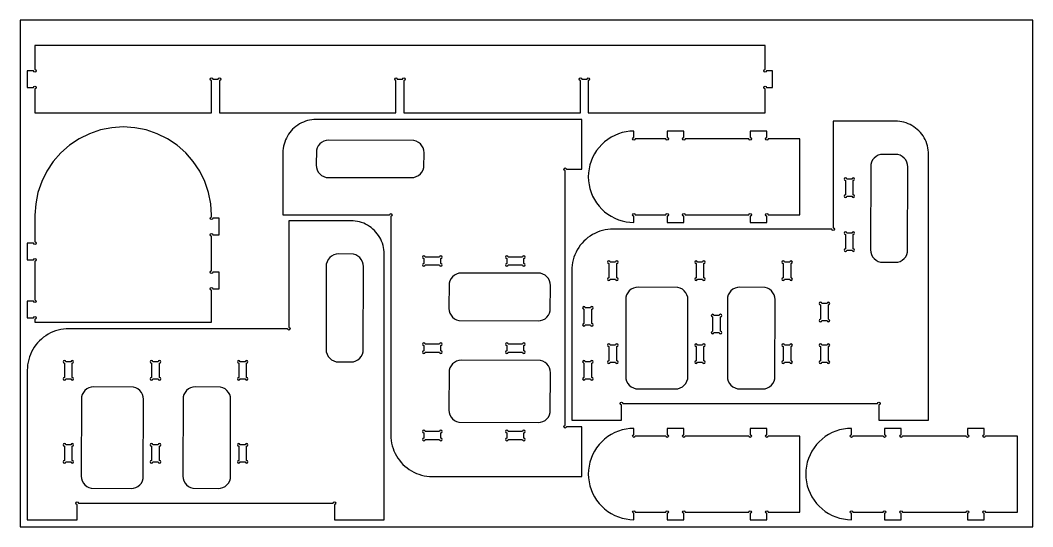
# Model space of a CAD drawing. Extents: x 0 to 2440, y -4410 to 1220.
# Drawn here: x 0 to 2440, y -1470 to -250 of the extents above; entities that cross this region are included whole.
import ezdxf

# ---------------------------------------------------------------- set-up
doc = ezdxf.new("R2010")
doc.units = 0
doc.layers.add('CUT', color=1, linetype='Continuous')
doc.layers.add('REFERENCE-SHEET', color=8, linetype='Continuous')

msp = doc.modelspace()

# ---------------------------------------------------------------- linework, layer by layer
at = {"layer": 'CUT'}
for points in [[(35, -311), (35, -368.8, -0.414213562), (38.2, -372, -0.414213562), (35, -375.2, -0.414213562), (31.8, -372), (17, -372), (17, -412), (31.8, -412, -0.414213562), (35, -408.8, -0.414213562), (38.2, -412, -0.414213562), (35, -415.2), (35, -473), (461, -473), (461, -395.2, -0.414213562), (457.8, -392, -0.414213562), (461, -388.8, -0.414213562), (464.2, -392), (476.8, -392, -0.414213562), (480, -388.8, -0.414213562), (483.2, -392, -0.414213562), (480, -395.2), (480, -473), (905.5, -473), (905.5, -395.2, -0.414213562), (902.3, -392, -0.414213562), (905.5, -388.8, -0.414213562), (908.7, -392), (921.3, -392, -0.414213562), (924.5, -388.8, -0.414213562), (927.7, -392, -0.414213562), (924.5, -395.2), (924.5, -473), (1350, -473), (1350, -395.2, -0.414213562), (1346.8, -392, -0.414213562), (1350, -388.8, -0.414213562), (1353.2, -392), (1365.8, -392, -0.414213562), (1369, -388.8, -0.414213562), (1372.2, -392, -0.414213562), (1369, -395.2), (1369, -473), (1795, -473), (1795, -415.2, -0.414213562), (1791.8, -412, -0.414213562), (1795, -408.8, -0.414213562), (1798.2, -412), (1813, -412), (1813, -372), (1798.2, -372, -0.414213562), (1795, -375.2, -0.414213562), (1791.8, -372, -0.414213562), (1795, -368.8), (1795, -311)], [(17, -927), (17, -967), (32.3, -967, -0.414213562), (35.5, -963.8, -0.414213562), (38.7, -967, -0.414213562), (35.5, -970.2), (35.5, -977), (461, -977), (461, -900.2, -0.414213562), (457.8, -897, -0.414213562), (461, -893.8, -0.414213562), (464.2, -897), (479.5, -897), (479.5, -857), (464.2, -857, -0.414213562), (461, -860.2, -0.414213562), (457.8, -857, -0.414213562), (461, -853.8), (461, -770.2, -0.414213562), (457.8, -767, -0.414213562), (461, -763.8, -0.414213562), (464.2, -767), (479.5, -767), (479.5, -727), (464.2, -727, -0.414213562), (461, -730.2, -0.414213562), (457.8, -727, -0.414213562), (461, -723.8), (461, -719.75), (459.1799, -691.9806), (453.7507, -664.6862), (444.8054, -638.3341), (432.4969, -613.375), (417.0359, -590.236), (398.687, -569.313), (377.764, -550.9641), (354.625, -535.5031), (329.6659, -523.1946), (303.3138, -514.2493), (276.0194, -508.8201), (248.25, -507), (220.4806, -508.8201), (193.1862, -514.2493), (166.8341, -523.1946), (141.875, -535.5031), (118.736, -550.9641), (97.813, -569.313), (79.4641, -590.236), (64.0031, -613.375), (51.6946, -638.3341), (42.7493, -664.6862), (37.3201, -691.9806), (35.5, -719.75), (35.5, -783.8, -0.414213562), (38.7, -787, -0.414213562), (35.5, -790.2, -0.414213562), (32.3, -787), (17, -787), (17, -827), (32.3, -827, -0.414213562), (35.5, -823.8, -0.414213562), (38.7, -827, -0.414213562), (35.5, -830.2), (35.5, -923.8, -0.414213562), (38.7, -927, -0.414213562), (35.5, -930.2, -0.414213562), (32.3, -927)], [(1353, -1349), (1353, -1229), (1316.2, -1229, -0.414213562), (1313, -1232.2, -0.414213562), (1309.8, -1229, -0.414213562), (1313, -1225.8), (1313, -612.2, -0.414213562), (1309.8, -609, -0.414213562), (1313, -605.8, -0.414213562), (1316.2, -609), (1353, -609), (1353, -489), (713, -489), (707.7677, -489.1713), (702.5579, -489.6844), (697.3928, -490.5372), (692.2945, -491.7259), (687.2848, -493.2456), (682.3853, -495.0896), (677.6169, -497.2502), (673, -499.718), (668.5544, -502.4824), (664.2991, -505.5317), (660.2523, -508.8528), (656.4315, -512.4315), (652.8528, -516.2523), (649.5317, -520.2991), (646.4824, -524.5544), (643.718, -529), (641.2502, -533.6169), (639.0896, -538.3853), (637.2456, -543.2848), (635.7259, -548.2945), (634.5372, -553.3928), (633.6844, -558.5579), (633.1713, -563.7677), (633, -569), (633, -719), (889.8, -719, -0.414213562), (893, -715.8, -0.414213562), (896.2, -719, -0.414213562), (893, -722.2), (893, -1249), (893.2141, -1255.5403), (893.8555, -1262.0526), (894.9215, -1268.509), (896.4074, -1274.8819), (898.307, -1281.1439), (900.612, -1287.2683), (903.3127, -1293.2289), (906.3975, -1299), (909.853, -1304.557), (913.6647, -1309.8761), (917.816, -1314.9346), (922.2893, -1319.7107), (927.0654, -1324.184), (932.1239, -1328.3353), (937.443, -1332.147), (943, -1335.6025), (948.7711, -1338.6873), (954.7317, -1341.388), (960.8561, -1343.693), (967.1181, -1345.5926), (973.491, -1347.0785), (979.9474, -1348.1445), (986.4597, -1348.7859), (993, -1349)], [(1329, -1213), (1449, -1213), (1449, -1176.2, -0.414213562), (1445.8, -1173, -0.414213562), (1449, -1169.8, -0.414213562), (1452.2, -1173), (2065.8, -1173, -0.414213562), (2069, -1169.8, -0.414213562), (2072.2, -1173, -0.414213562), (2069, -1176.2), (2069, -1213), (2189, -1213), (2189, -573), (2188.8287, -567.7677), (2188.3156, -562.5579), (2187.4628, -557.3928), (2186.2741, -552.2945), (2184.7544, -547.2848), (2182.9104, -542.3853), (2180.7498, -537.6169), (2178.282, -533), (2175.5176, -528.5544), (2172.4683, -524.2991), (2169.1472, -520.2523), (2165.5685, -516.4315), (2161.7477, -512.8528), (2157.7009, -509.5317), (2153.4456, -506.4824), (2149, -503.718), (2144.3831, -501.2502), (2139.6147, -499.0896), (2134.7152, -497.2456), (2129.7055, -495.7259), (2124.6072, -494.5372), (2119.4421, -493.6844), (2114.2323, -493.1713), (2109, -493), (1959, -493), (1959, -749.8, -0.414213562), (1962.2, -753, -0.414213562), (1959, -756.2, -0.414213562), (1955.8, -753), (1429, -753), (1422.4597, -753.2141), (1415.9474, -753.8555), (1409.491, -754.9215), (1403.1181, -756.4074), (1396.8561, -758.307), (1390.7317, -760.612), (1384.7711, -763.3127), (1379, -766.3975), (1373.443, -769.853), (1368.1239, -773.6647), (1363.0654, -777.816), (1358.2893, -782.2893), (1353.816, -787.0654), (1349.6647, -792.1239), (1345.853, -797.443), (1342.3975, -803), (1339.3127, -808.7711), (1336.612, -814.7317), (1334.307, -820.8561), (1332.4074, -827.1181), (1330.9215, -833.491), (1329.8555, -839.9474), (1329.2141, -846.4597), (1329, -853)], [(1759, -737), (1799, -737), (1799, -721.7, -0.414213562), (1795.8, -718.5, -0.414213562), (1799, -715.3, -0.414213562), (1802.2, -718.5), (1879, -718.5), (1879, -535.5), (1802.2, -535.5, -0.414213562), (1799, -538.7, -0.414213562), (1795.8, -535.5, -0.414213562), (1799, -532.3), (1799, -517), (1759, -517), (1759, -532.3, -0.414213562), (1762.2, -535.5, -0.414213562), (1759, -538.7, -0.414213562), (1755.8, -535.5), (1602.2, -535.5, -0.414213562), (1599, -538.7, -0.414213562), (1595.8, -535.5, -0.414213562), (1599, -532.3), (1599, -517), (1559, -517), (1559, -532.3, -0.414213562), (1562.2, -535.5, -0.414213562), (1559, -538.7, -0.414213562), (1555.8, -535.5), (1482.2, -535.5, -0.414213562), (1479, -538.7, -0.414213562), (1475.8, -535.5, -0.414213562), (1479, -532.3), (1479, -517), (1469.4129, -517.4186), (1459.8987, -518.6711), (1450.5299, -520.7482), (1441.3778, -523.6338), (1432.512, -527.3061), (1424, -531.7372), (1415.9066, -536.8933), (1408.2934, -542.7351), (1401.2183, -549.2183), (1394.7351, -556.2934), (1388.8933, -563.9066), (1383.7372, -572), (1379.3061, -580.512), (1375.6338, -589.3778), (1372.7482, -598.5299), (1370.6711, -607.8987), (1369.4186, -617.4129), (1369, -627), (1369.4186, -636.5871), (1370.6711, -646.1013), (1372.7482, -655.4701), (1375.6338, -664.6222), (1379.3061, -673.488), (1383.7372, -682), (1388.8933, -690.0934), (1394.7351, -697.7066), (1401.2183, -704.7817), (1408.2934, -711.2649), (1415.9066, -717.1067), (1424, -722.2628), (1432.512, -726.6939), (1441.3778, -730.3662), (1450.5299, -733.2518), (1459.8987, -735.3289), (1469.4129, -736.5814), (1479, -737), (1479, -721.7, -0.414213562), (1475.8, -718.5, -0.414213562), (1479, -715.3, -0.414213562), (1482.2, -718.5), (1555.8, -718.5, -0.414213562), (1559, -715.3, -0.414213562), (1562.2, -718.5, -0.414213562), (1559, -721.7), (1559, -737), (1599, -737), (1599, -721.7, -0.414213562), (1595.8, -718.5, -0.414213562), (1599, -715.3, -0.414213562), (1602.2, -718.5), (1755.8, -718.5, -0.414213562), (1759, -715.3, -0.414213562), (1762.2, -718.5, -0.414213562), (1759, -721.7)], [(1988.5, -670.3, 0.414213562), (1985.3, -673.5, 0.414213562), (1988.5, -676.7, 0.414213562), (1991.7, -673.5), (2004.3, -673.5, 0.414213562), (2007.5, -676.7, 0.414213562), (2010.7, -673.5, 0.414213562), (2007.5, -670.3), (2007.5, -635.7, 0.414213562), (2010.7, -632.5, 0.414213562), (2007.5, -629.3, 0.414213562), (2004.3, -632.5), (1991.7, -632.5, 0.414213562), (1988.5, -629.3, 0.414213562), (1985.3, -632.5, 0.414213562), (1988.5, -635.7)], [(17, -1453), (137, -1453), (137, -1416.2, -0.414213562), (133.8, -1413, -0.414213562), (137, -1409.8, -0.414213562), (140.2, -1413), (753.8, -1413, -0.414213562), (757, -1409.8, -0.414213562), (760.2, -1413, -0.414213562), (757, -1416.2), (757, -1453), (877, -1453), (877, -813), (876.8287, -807.7677), (876.3156, -802.5579), (875.4628, -797.3928), (874.2741, -792.2945), (872.7544, -787.2848), (870.9104, -782.3853), (868.7498, -777.6169), (866.282, -773), (863.5176, -768.5544), (860.4683, -764.2991), (857.1472, -760.2523), (853.5685, -756.4315), (849.7477, -752.8528), (845.7009, -749.5317), (841.4456, -746.4824), (837, -743.718), (832.3831, -741.2502), (827.6147, -739.0896), (822.7152, -737.2456), (817.7055, -735.7259), (812.6072, -734.5372), (807.4421, -733.6844), (802.2323, -733.1713), (797, -733), (647, -733), (647, -989.8, -0.414213562), (650.2, -993, -0.414213562), (647, -996.2, -0.414213562), (643.8, -993), (117, -993), (110.4597, -993.2141), (103.9474, -993.8555), (97.491, -994.9215), (91.1181, -996.4074), (84.8561, -998.307), (78.7317, -1000.612), (72.7711, -1003.3127), (67, -1006.3975), (61.443, -1009.853), (56.1239, -1013.6647), (51.0654, -1017.816), (46.2893, -1022.2893), (41.816, -1027.0654), (37.6647, -1032.1239), (33.853, -1037.443), (30.3975, -1043), (27.3127, -1048.7711), (24.612, -1054.7317), (22.307, -1060.8561), (20.4074, -1067.1181), (18.9215, -1073.491), (17.8555, -1079.9474), (17.2141, -1086.4597), (17, -1093)], [(1988.5, -800.3, 0.414213562), (1985.3, -803.5, 0.414213562), (1988.5, -806.7, 0.414213562), (1991.7, -803.5), (2004.3, -803.5, 0.414213562), (2007.5, -806.7, 0.414213562), (2010.7, -803.5, 0.414213562), (2007.5, -800.3), (2007.5, -765.7, 0.414213562), (2010.7, -762.5, 0.414213562), (2007.5, -759.3, 0.414213562), (2004.3, -762.5), (1991.7, -762.5, 0.414213562), (1988.5, -759.3, 0.414213562), (1985.3, -762.5, 0.414213562), (1988.5, -765.7)], [(1010.3, -839.5, 0.414213562), (1013.5, -842.7, 0.414213562), (1016.7, -839.5, 0.414213562), (1013.5, -836.3), (1013.5, -823.7, 0.414213562), (1016.7, -820.5, 0.414213562), (1013.5, -817.3, 0.414213562), (1010.3, -820.5), (975.7, -820.5, 0.414213562), (972.5, -817.3, 0.414213562), (969.3, -820.5, 0.414213562), (972.5, -823.7), (972.5, -836.3, 0.414213562), (969.3, -839.5, 0.414213562), (972.5, -842.7, 0.414213562), (975.7, -839.5)], [(1210.3, -839.5, 0.414213562), (1213.5, -842.7, 0.414213562), (1216.7, -839.5, 0.414213562), (1213.5, -836.3), (1213.5, -823.7, 0.414213562), (1216.7, -820.5, 0.414213562), (1213.5, -817.3, 0.414213562), (1210.3, -820.5), (1175.7, -820.5, 0.414213562), (1172.5, -817.3, 0.414213562), (1169.3, -820.5, 0.414213562), (1172.5, -823.7), (1172.5, -836.3, 0.414213562), (1169.3, -839.5, 0.414213562), (1172.5, -842.7, 0.414213562), (1175.7, -839.5)], [(1418.5, -870.3, 0.414213562), (1415.3, -873.5, 0.414213562), (1418.5, -876.7, 0.414213562), (1421.7, -873.5), (1434.3, -873.5, 0.414213562), (1437.5, -876.7, 0.414213562), (1440.7, -873.5, 0.414213562), (1437.5, -870.3), (1437.5, -835.7, 0.414213562), (1440.7, -832.5, 0.414213562), (1437.5, -829.3, 0.414213562), (1434.3, -832.5), (1421.7, -832.5, 0.414213562), (1418.5, -829.3, 0.414213562), (1415.3, -832.5, 0.414213562), (1418.5, -835.7)], [(1628.5, -870.3, 0.414213562), (1625.3, -873.5, 0.414213562), (1628.5, -876.7, 0.414213562), (1631.7, -873.5), (1644.3, -873.5, 0.414213562), (1647.5, -876.7, 0.414213562), (1650.7, -873.5, 0.414213562), (1647.5, -870.3), (1647.5, -835.7, 0.414213562), (1650.7, -832.5, 0.414213562), (1647.5, -829.3, 0.414213562), (1644.3, -832.5), (1631.7, -832.5, 0.414213562), (1628.5, -829.3, 0.414213562), (1625.3, -832.5, 0.414213562), (1628.5, -835.7)], [(1838.5, -870.3, 0.414213562), (1835.3, -873.5, 0.414213562), (1838.5, -876.7, 0.414213562), (1841.7, -873.5), (1854.3, -873.5, 0.414213562), (1857.5, -876.7, 0.414213562), (1860.7, -873.5, 0.414213562), (1857.5, -870.3), (1857.5, -835.7, 0.414213562), (1860.7, -832.5, 0.414213562), (1857.5, -829.3, 0.414213562), (1854.3, -832.5), (1841.7, -832.5, 0.414213562), (1838.5, -829.3, 0.414213562), (1835.3, -832.5, 0.414213562), (1838.5, -835.7)], [(1358.5, -980.3, 0.414213562), (1355.3, -983.5, 0.414213562), (1358.5, -986.7, 0.414213562), (1361.7, -983.5), (1374.3, -983.5, 0.414213562), (1377.5, -986.7, 0.414213562), (1380.7, -983.5, 0.414213562), (1377.5, -980.3), (1377.5, -945.7, 0.414213562), (1380.7, -942.5, 0.414213562), (1377.5, -939.3, 0.414213562), (1374.3, -942.5), (1361.7, -942.5, 0.414213562), (1358.5, -939.3, 0.414213562), (1355.3, -942.5, 0.414213562), (1358.5, -945.7)], [(1928.5, -970.3, 0.414213562), (1925.3, -973.5, 0.414213562), (1928.5, -976.7, 0.414213562), (1931.7, -973.5), (1944.3, -973.5, 0.414213562), (1947.5, -976.7, 0.414213562), (1950.7, -973.5, 0.414213562), (1947.5, -970.3), (1947.5, -935.7, 0.414213562), (1950.7, -932.5, 0.414213562), (1947.5, -929.3, 0.414213562), (1944.3, -932.5), (1931.7, -932.5, 0.414213562), (1928.5, -929.3, 0.414213562), (1925.3, -932.5, 0.414213562), (1928.5, -935.7)], [(1668.5, -999.3, 0.414213562), (1665.3, -1002.5, 0.414213562), (1668.5, -1005.7, 0.414213562), (1671.7, -1002.5), (1684.3, -1002.5, 0.414213562), (1687.5, -1005.7, 0.414213562), (1690.7, -1002.5, 0.414213562), (1687.5, -999.3), (1687.5, -964.7, 0.414213562), (1690.7, -961.5, 0.414213562), (1687.5, -958.3, 0.414213562), (1684.3, -961.5), (1671.7, -961.5, 0.414213562), (1668.5, -958.3, 0.414213562), (1665.3, -961.5, 0.414213562), (1668.5, -964.7)], [(1010.3, -1049.5, 0.414213562), (1013.5, -1052.7, 0.414213562), (1016.7, -1049.5, 0.414213562), (1013.5, -1046.3), (1013.5, -1033.7, 0.414213562), (1016.7, -1030.5, 0.414213562), (1013.5, -1027.3, 0.414213562), (1010.3, -1030.5), (975.7, -1030.5, 0.414213562), (972.5, -1027.3, 0.414213562), (969.3, -1030.5, 0.414213562), (972.5, -1033.7), (972.5, -1046.3, 0.414213562), (969.3, -1049.5, 0.414213562), (972.5, -1052.7, 0.414213562), (975.7, -1049.5)], [(1210.3, -1049.5, 0.414213562), (1213.5, -1052.7, 0.414213562), (1216.7, -1049.5, 0.414213562), (1213.5, -1046.3), (1213.5, -1033.7, 0.414213562), (1216.7, -1030.5, 0.414213562), (1213.5, -1027.3, 0.414213562), (1210.3, -1030.5), (1175.7, -1030.5, 0.414213562), (1172.5, -1027.3, 0.414213562), (1169.3, -1030.5, 0.414213562), (1172.5, -1033.7), (1172.5, -1046.3, 0.414213562), (1169.3, -1049.5, 0.414213562), (1172.5, -1052.7, 0.414213562), (1175.7, -1049.5)], [(1418.5, -1070.3, 0.414213562), (1415.3, -1073.5, 0.414213562), (1418.5, -1076.7, 0.414213562), (1421.7, -1073.5), (1434.3, -1073.5, 0.414213562), (1437.5, -1076.7, 0.414213562), (1440.7, -1073.5, 0.414213562), (1437.5, -1070.3), (1437.5, -1035.7, 0.414213562), (1440.7, -1032.5, 0.414213562), (1437.5, -1029.3, 0.414213562), (1434.3, -1032.5), (1421.7, -1032.5, 0.414213562), (1418.5, -1029.3, 0.414213562), (1415.3, -1032.5, 0.414213562), (1418.5, -1035.7)], [(1628.5, -1070.3, 0.414213562), (1625.3, -1073.5, 0.414213562), (1628.5, -1076.7, 0.414213562), (1631.7, -1073.5), (1644.3, -1073.5, 0.414213562), (1647.5, -1076.7, 0.414213562), (1650.7, -1073.5, 0.414213562), (1647.5, -1070.3), (1647.5, -1035.7, 0.414213562), (1650.7, -1032.5, 0.414213562), (1647.5, -1029.3, 0.414213562), (1644.3, -1032.5), (1631.7, -1032.5, 0.414213562), (1628.5, -1029.3, 0.414213562), (1625.3, -1032.5, 0.414213562), (1628.5, -1035.7)], [(1838.5, -1070.3, 0.414213562), (1835.3, -1073.5, 0.414213562), (1838.5, -1076.7, 0.414213562), (1841.7, -1073.5), (1854.3, -1073.5, 0.414213562), (1857.5, -1076.7, 0.414213562), (1860.7, -1073.5, 0.414213562), (1857.5, -1070.3), (1857.5, -1035.7, 0.414213562), (1860.7, -1032.5, 0.414213562), (1857.5, -1029.3, 0.414213562), (1854.3, -1032.5), (1841.7, -1032.5, 0.414213562), (1838.5, -1029.3, 0.414213562), (1835.3, -1032.5, 0.414213562), (1838.5, -1035.7)], [(1928.5, -1070.3, 0.414213562), (1925.3, -1073.5, 0.414213562), (1928.5, -1076.7, 0.414213562), (1931.7, -1073.5), (1944.3, -1073.5, 0.414213562), (1947.5, -1076.7, 0.414213562), (1950.7, -1073.5, 0.414213562), (1947.5, -1070.3), (1947.5, -1035.7, 0.414213562), (1950.7, -1032.5, 0.414213562), (1947.5, -1029.3, 0.414213562), (1944.3, -1032.5), (1931.7, -1032.5, 0.414213562), (1928.5, -1029.3, 0.414213562), (1925.3, -1032.5, 0.414213562), (1928.5, -1035.7)], [(106.5, -1110.3, 0.414213562), (103.3, -1113.5, 0.414213562), (106.5, -1116.7, 0.414213562), (109.7, -1113.5), (122.3, -1113.5, 0.414213562), (125.5, -1116.7, 0.414213562), (128.7, -1113.5, 0.414213562), (125.5, -1110.3), (125.5, -1075.7, 0.414213562), (128.7, -1072.5, 0.414213562), (125.5, -1069.3, 0.414213562), (122.3, -1072.5), (109.7, -1072.5, 0.414213562), (106.5, -1069.3, 0.414213562), (103.3, -1072.5, 0.414213562), (106.5, -1075.7)], [(316.5, -1110.3, 0.414213562), (313.3, -1113.5, 0.414213562), (316.5, -1116.7, 0.414213562), (319.7, -1113.5), (332.3, -1113.5, 0.414213562), (335.5, -1116.7, 0.414213562), (338.7, -1113.5, 0.414213562), (335.5, -1110.3), (335.5, -1075.7, 0.414213562), (338.7, -1072.5, 0.414213562), (335.5, -1069.3, 0.414213562), (332.3, -1072.5), (319.7, -1072.5, 0.414213562), (316.5, -1069.3, 0.414213562), (313.3, -1072.5, 0.414213562), (316.5, -1075.7)], [(526.5, -1110.3, 0.414213562), (523.3, -1113.5, 0.414213562), (526.5, -1116.7, 0.414213562), (529.7, -1113.5), (542.3, -1113.5, 0.414213562), (545.5, -1116.7, 0.414213562), (548.7, -1113.5, 0.414213562), (545.5, -1110.3), (545.5, -1075.7, 0.414213562), (548.7, -1072.5, 0.414213562), (545.5, -1069.3, 0.414213562), (542.3, -1072.5), (529.7, -1072.5, 0.414213562), (526.5, -1069.3, 0.414213562), (523.3, -1072.5, 0.414213562), (526.5, -1075.7)], [(1358.5, -1110.3, 0.414213562), (1355.3, -1113.5, 0.414213562), (1358.5, -1116.7, 0.414213562), (1361.7, -1113.5), (1374.3, -1113.5, 0.414213562), (1377.5, -1116.7, 0.414213562), (1380.7, -1113.5, 0.414213562), (1377.5, -1110.3), (1377.5, -1075.7, 0.414213562), (1380.7, -1072.5, 0.414213562), (1377.5, -1069.3, 0.414213562), (1374.3, -1072.5), (1361.7, -1072.5, 0.414213562), (1358.5, -1069.3, 0.414213562), (1355.3, -1072.5, 0.414213562), (1358.5, -1075.7)], [(1010.3, -1259.5, 0.414213562), (1013.5, -1262.7, 0.414213562), (1016.7, -1259.5, 0.414213562), (1013.5, -1256.3), (1013.5, -1243.7, 0.414213562), (1016.7, -1240.5, 0.414213562), (1013.5, -1237.3, 0.414213562), (1010.3, -1240.5), (975.7, -1240.5, 0.414213562), (972.5, -1237.3, 0.414213562), (969.3, -1240.5, 0.414213562), (972.5, -1243.7), (972.5, -1256.3, 0.414213562), (969.3, -1259.5, 0.414213562), (972.5, -1262.7, 0.414213562), (975.7, -1259.5)], [(1210.3, -1259.5, 0.414213562), (1213.5, -1262.7, 0.414213562), (1216.7, -1259.5, 0.414213562), (1213.5, -1256.3), (1213.5, -1243.7, 0.414213562), (1216.7, -1240.5, 0.414213562), (1213.5, -1237.3, 0.414213562), (1210.3, -1240.5), (1175.7, -1240.5, 0.414213562), (1172.5, -1237.3, 0.414213562), (1169.3, -1240.5, 0.414213562), (1172.5, -1243.7), (1172.5, -1256.3, 0.414213562), (1169.3, -1259.5, 0.414213562), (1172.5, -1262.7, 0.414213562), (1175.7, -1259.5)], [(1759, -1453), (1799, -1453), (1799, -1437.7, -0.414213562), (1795.8, -1434.5, -0.414213562), (1799, -1431.3, -0.414213562), (1802.2, -1434.5), (1879, -1434.5), (1879, -1251.5), (1802.2, -1251.5, -0.414213562), (1799, -1254.7, -0.414213562), (1795.8, -1251.5, -0.414213562), (1799, -1248.3), (1799, -1233), (1759, -1233), (1759, -1248.3, -0.414213562), (1762.2, -1251.5, -0.414213562), (1759, -1254.7, -0.414213562), (1755.8, -1251.5), (1602.2, -1251.5, -0.414213562), (1599, -1254.7, -0.414213562), (1595.8, -1251.5, -0.414213562), (1599, -1248.3), (1599, -1233), (1559, -1233), (1559, -1248.3, -0.414213562), (1562.2, -1251.5, -0.414213562), (1559, -1254.7, -0.414213562), (1555.8, -1251.5), (1482.2, -1251.5, -0.414213562), (1479, -1254.7, -0.414213562), (1475.8, -1251.5, -0.414213562), (1479, -1248.3), (1479, -1233), (1469.4129, -1233.4186), (1459.8987, -1234.6711), (1450.5299, -1236.7482), (1441.3778, -1239.6338), (1432.512, -1243.3061), (1424, -1247.7372), (1415.9066, -1252.8933), (1408.2934, -1258.7351), (1401.2183, -1265.2183), (1394.7351, -1272.2934), (1388.8933, -1279.9066), (1383.7372, -1288), (1379.3061, -1296.512), (1375.6338, -1305.3778), (1372.7482, -1314.5299), (1370.6711, -1323.8987), (1369.4186, -1333.4129), (1369, -1343), (1369.4186, -1352.5871), (1370.6711, -1362.1013), (1372.7482, -1371.4701), (1375.6338, -1380.6222), (1379.3061, -1389.488), (1383.7372, -1398), (1388.8933, -1406.0934), (1394.7351, -1413.7066), (1401.2183, -1420.7817), (1408.2934, -1427.2649), (1415.9066, -1433.1067), (1424, -1438.2628), (1432.512, -1442.6939), (1441.3778, -1446.3662), (1450.5299, -1449.2518), (1459.8987, -1451.3289), (1469.4129, -1452.5814), (1479, -1453), (1479, -1437.7, -0.414213562), (1475.8, -1434.5, -0.414213562), (1479, -1431.3, -0.414213562), (1482.2, -1434.5), (1555.8, -1434.5, -0.414213562), (1559, -1431.3, -0.414213562), (1562.2, -1434.5, -0.414213562), (1559, -1437.7), (1559, -1453), (1599, -1453), (1599, -1437.7, -0.414213562), (1595.8, -1434.5, -0.414213562), (1599, -1431.3, -0.414213562), (1602.2, -1434.5), (1755.8, -1434.5, -0.414213562), (1759, -1431.3, -0.414213562), (1762.2, -1434.5, -0.414213562), (1759, -1437.7)], [(2283, -1453), (2323, -1453), (2323, -1437.7, -0.414213562), (2319.8, -1434.5, -0.414213562), (2323, -1431.3, -0.414213562), (2326.2, -1434.5), (2403, -1434.5), (2403, -1251.5), (2326.2, -1251.5, -0.414213562), (2323, -1254.7, -0.414213562), (2319.8, -1251.5, -0.414213562), (2323, -1248.3), (2323, -1233), (2283, -1233), (2283, -1248.3, -0.414213562), (2286.2, -1251.5, -0.414213562), (2283, -1254.7, -0.414213562), (2279.8, -1251.5), (2126.2, -1251.5, -0.414213562), (2123, -1254.7, -0.414213562), (2119.8, -1251.5, -0.414213562), (2123, -1248.3), (2123, -1233), (2083, -1233), (2083, -1248.3, -0.414213562), (2086.2, -1251.5, -0.414213562), (2083, -1254.7, -0.414213562), (2079.8, -1251.5), (2006.2, -1251.5, -0.414213562), (2003, -1254.7, -0.414213562), (1999.8, -1251.5, -0.414213562), (2003, -1248.3), (2003, -1233), (1993.4129, -1233.4186), (1983.8987, -1234.6711), (1974.5299, -1236.7482), (1965.3778, -1239.6338), (1956.512, -1243.3061), (1948, -1247.7372), (1939.9066, -1252.8933), (1932.2934, -1258.7351), (1925.2183, -1265.2183), (1918.7351, -1272.2934), (1912.8933, -1279.9066), (1907.7372, -1288), (1903.3061, -1296.512), (1899.6338, -1305.3778), (1896.7482, -1314.5299), (1894.6711, -1323.8987), (1893.4186, -1333.4129), (1893, -1343), (1893.4186, -1352.5871), (1894.6711, -1362.1013), (1896.7482, -1371.4701), (1899.6338, -1380.6222), (1903.3061, -1389.488), (1907.7372, -1398), (1912.8933, -1406.0934), (1918.7351, -1413.7066), (1925.2183, -1420.7817), (1932.2934, -1427.2649), (1939.9066, -1433.1067), (1948, -1438.2628), (1956.512, -1442.6939), (1965.3778, -1446.3662), (1974.5299, -1449.2518), (1983.8987, -1451.3289), (1993.4129, -1452.5814), (2003, -1453), (2003, -1437.7, -0.414213562), (1999.8, -1434.5, -0.414213562), (2003, -1431.3, -0.414213562), (2006.2, -1434.5), (2079.8, -1434.5, -0.414213562), (2083, -1431.3, -0.414213562), (2086.2, -1434.5, -0.414213562), (2083, -1437.7), (2083, -1453), (2123, -1453), (2123, -1437.7, -0.414213562), (2119.8, -1434.5, -0.414213562), (2123, -1431.3, -0.414213562), (2126.2, -1434.5), (2279.8, -1434.5, -0.414213562), (2283, -1431.3, -0.414213562), (2286.2, -1434.5, -0.414213562), (2283, -1437.7)], [(106.5, -1310.3, 0.414213562), (103.3, -1313.5, 0.414213562), (106.5, -1316.7, 0.414213562), (109.7, -1313.5), (122.3, -1313.5, 0.414213562), (125.5, -1316.7, 0.414213562), (128.7, -1313.5, 0.414213562), (125.5, -1310.3), (125.5, -1275.7, 0.414213562), (128.7, -1272.5, 0.414213562), (125.5, -1269.3, 0.414213562), (122.3, -1272.5), (109.7, -1272.5, 0.414213562), (106.5, -1269.3, 0.414213562), (103.3, -1272.5, 0.414213562), (106.5, -1275.7)], [(316.5, -1310.3, 0.414213562), (313.3, -1313.5, 0.414213562), (316.5, -1316.7, 0.414213562), (319.7, -1313.5), (332.3, -1313.5, 0.414213562), (335.5, -1316.7, 0.414213562), (338.7, -1313.5, 0.414213562), (335.5, -1310.3), (335.5, -1275.7, 0.414213562), (338.7, -1272.5, 0.414213562), (335.5, -1269.3, 0.414213562), (332.3, -1272.5), (319.7, -1272.5, 0.414213562), (316.5, -1269.3, 0.414213562), (313.3, -1272.5, 0.414213562), (316.5, -1275.7)], [(526.5, -1310.3, 0.414213562), (523.3, -1313.5, 0.414213562), (526.5, -1316.7, 0.414213562), (529.7, -1313.5), (542.3, -1313.5, 0.414213562), (545.5, -1316.7, 0.414213562), (548.7, -1313.5, 0.414213562), (545.5, -1310.3), (545.5, -1275.7, 0.414213562), (548.7, -1272.5, 0.414213562), (545.5, -1269.3, 0.414213562), (542.3, -1272.5), (529.7, -1272.5, 0.414213562), (526.5, -1269.3, 0.414213562), (523.3, -1272.5, 0.414213562), (526.5, -1275.7)]]:
    msp.add_lwpolyline(points, format="xyb", close=True, dxfattribs=at)
for points in [[(973, -569), (972.4236, -563.1473), (970.7164, -557.5195), (967.9441, -552.3329), (964.2132, -547.7868), (959.6671, -544.0559), (954.4805, -541.2836), (948.8527, -539.5764), (743, -539), (737.1473, -539.5764), (731.5195, -541.2836), (726.3329, -544.0559), (721.7868, -547.7868), (718.0559, -552.3329), (715.2836, -557.5195), (713.5764, -563.1473), (713, -599), (713.5764, -604.8527), (715.2836, -610.4805), (718.0559, -615.6671), (721.7868, -620.2132), (726.3329, -623.9441), (731.5195, -626.7164), (737.1473, -628.4236), (943, -629), (948.8527, -628.4236), (954.4805, -626.7164), (959.6671, -623.9441), (964.2132, -620.2132), (967.9441, -615.6671), (970.7164, -610.4805), (972.4236, -604.8527)], [(2109, -833), (2114.8527, -832.4236), (2120.4805, -830.7164), (2125.6671, -827.9441), (2130.2132, -824.2132), (2133.9441, -819.6671), (2136.7164, -814.4805), (2138.4236, -808.8527), (2139, -603), (2138.4236, -597.1473), (2136.7164, -591.5195), (2133.9441, -586.3329), (2130.2132, -581.7868), (2125.6671, -578.0559), (2120.4805, -575.2836), (2114.8527, -573.5764), (2079, -573), (2073.1473, -573.5764), (2067.5195, -575.2836), (2062.3329, -578.0559), (2057.7868, -581.7868), (2054.0559, -586.3329), (2051.2836, -591.5195), (2049.5764, -597.1473), (2049, -803), (2049.5764, -808.8527), (2051.2836, -814.4805), (2054.0559, -819.6671), (2057.7868, -824.2132), (2062.3329, -827.9441), (2067.5195, -830.7164), (2073.1473, -832.4236)], [(797, -1073), (802.8527, -1072.4236), (808.4805, -1070.7164), (813.6671, -1067.9441), (818.2132, -1064.2132), (821.9441, -1059.6671), (824.7164, -1054.4805), (826.4236, -1048.8527), (827, -843), (826.4236, -837.1473), (824.7164, -831.5195), (821.9441, -826.3329), (818.2132, -821.7868), (813.6671, -818.0559), (808.4805, -815.2836), (802.8527, -813.5764), (767, -813), (761.1473, -813.5764), (755.5195, -815.2836), (750.3329, -818.0559), (745.7868, -821.7868), (742.0559, -826.3329), (739.2836, -831.5195), (737.5764, -837.1473), (737, -1043), (737.5764, -1048.8527), (739.2836, -1054.4805), (742.0559, -1059.6671), (745.7868, -1064.2132), (750.3329, -1067.9441), (755.5195, -1070.7164), (761.1473, -1072.4236)], [(1278, -889), (1277.4236, -883.1473), (1275.7164, -877.5195), (1272.9441, -872.3329), (1269.2132, -867.7868), (1264.6671, -864.0559), (1259.4805, -861.2836), (1253.8527, -859.5764), (1063, -859), (1057.1473, -859.5764), (1051.5195, -861.2836), (1046.3329, -864.0559), (1041.7868, -867.7868), (1038.0559, -872.3329), (1035.2836, -877.5195), (1033.5764, -883.1473), (1033, -944), (1033.5764, -949.8527), (1035.2836, -955.4805), (1038.0559, -960.6671), (1041.7868, -965.2132), (1046.3329, -968.9441), (1051.5195, -971.7164), (1057.1473, -973.4236), (1248, -974), (1253.8527, -973.4236), (1259.4805, -971.7164), (1264.6671, -968.9441), (1269.2132, -965.2132), (1272.9441, -960.6671), (1275.7164, -955.4805), (1277.4236, -949.8527)], [(1579, -1138), (1584.8527, -1137.4236), (1590.4805, -1135.7164), (1595.6671, -1132.9441), (1600.2132, -1129.2132), (1603.9441, -1124.6671), (1606.7164, -1119.4805), (1608.4236, -1113.8527), (1609, -923), (1608.4236, -917.1473), (1606.7164, -911.5195), (1603.9441, -906.3329), (1600.2132, -901.7868), (1595.6671, -898.0559), (1590.4805, -895.2836), (1584.8527, -893.5764), (1489, -893), (1483.1473, -893.5764), (1477.5195, -895.2836), (1472.3329, -898.0559), (1467.7868, -901.7868), (1464.0559, -906.3329), (1461.2836, -911.5195), (1459.5764, -917.1473), (1459, -1108), (1459.5764, -1113.8527), (1461.2836, -1119.4805), (1464.0559, -1124.6671), (1467.7868, -1129.2132), (1472.3329, -1132.9441), (1477.5195, -1135.7164), (1483.1473, -1137.4236)], [(1789, -1138), (1794.8527, -1137.4236), (1800.4805, -1135.7164), (1805.6671, -1132.9441), (1810.2132, -1129.2132), (1813.9441, -1124.6671), (1816.7164, -1119.4805), (1818.4236, -1113.8527), (1819, -923), (1818.4236, -917.1473), (1816.7164, -911.5195), (1813.9441, -906.3329), (1810.2132, -901.7868), (1805.6671, -898.0559), (1800.4805, -895.2836), (1794.8527, -893.5764), (1734, -893), (1728.1473, -893.5764), (1722.5195, -895.2836), (1717.3329, -898.0559), (1712.7868, -901.7868), (1709.0559, -906.3329), (1706.2836, -911.5195), (1704.5764, -917.1473), (1704, -1108), (1704.5764, -1113.8527), (1706.2836, -1119.4805), (1709.0559, -1124.6671), (1712.7868, -1129.2132), (1717.3329, -1132.9441), (1722.5195, -1135.7164), (1728.1473, -1137.4236)], [(1278, -1099), (1277.4236, -1093.1473), (1275.7164, -1087.5195), (1272.9441, -1082.3329), (1269.2132, -1077.7868), (1264.6671, -1074.0559), (1259.4805, -1071.2836), (1253.8527, -1069.5764), (1063, -1069), (1057.1473, -1069.5764), (1051.5195, -1071.2836), (1046.3329, -1074.0559), (1041.7868, -1077.7868), (1038.0559, -1082.3329), (1035.2836, -1087.5195), (1033.5764, -1093.1473), (1033, -1189), (1033.5764, -1194.8527), (1035.2836, -1200.4805), (1038.0559, -1205.6671), (1041.7868, -1210.2132), (1046.3329, -1213.9441), (1051.5195, -1216.7164), (1057.1473, -1218.4236), (1248, -1219), (1253.8527, -1218.4236), (1259.4805, -1216.7164), (1264.6671, -1213.9441), (1269.2132, -1210.2132), (1272.9441, -1205.6671), (1275.7164, -1200.4805), (1277.4236, -1194.8527)], [(267, -1378), (272.8527, -1377.4236), (278.4805, -1375.7164), (283.6671, -1372.9441), (288.2132, -1369.2132), (291.9441, -1364.6671), (294.7164, -1359.4805), (296.4236, -1353.8527), (297, -1163), (296.4236, -1157.1473), (294.7164, -1151.5195), (291.9441, -1146.3329), (288.2132, -1141.7868), (283.6671, -1138.0559), (278.4805, -1135.2836), (272.8527, -1133.5764), (177, -1133), (171.1473, -1133.5764), (165.5195, -1135.2836), (160.3329, -1138.0559), (155.7868, -1141.7868), (152.0559, -1146.3329), (149.2836, -1151.5195), (147.5764, -1157.1473), (147, -1348), (147.5764, -1353.8527), (149.2836, -1359.4805), (152.0559, -1364.6671), (155.7868, -1369.2132), (160.3329, -1372.9441), (165.5195, -1375.7164), (171.1473, -1377.4236)], [(477, -1378), (482.8527, -1377.4236), (488.4805, -1375.7164), (493.6671, -1372.9441), (498.2132, -1369.2132), (501.9441, -1364.6671), (504.7164, -1359.4805), (506.4236, -1353.8527), (507, -1163), (506.4236, -1157.1473), (504.7164, -1151.5195), (501.9441, -1146.3329), (498.2132, -1141.7868), (493.6671, -1138.0559), (488.4805, -1135.2836), (482.8527, -1133.5764), (422, -1133), (416.1473, -1133.5764), (410.5195, -1135.2836), (405.3329, -1138.0559), (400.7868, -1141.7868), (397.0559, -1146.3329), (394.2836, -1151.5195), (392.5764, -1157.1473), (392, -1348), (392.5764, -1353.8527), (394.2836, -1359.4805), (397.0559, -1364.6671), (400.7868, -1369.2132), (405.3329, -1372.9441), (410.5195, -1375.7164), (416.1473, -1377.4236)]]:
    msp.add_lwpolyline(points, close=True, dxfattribs=at)
at = {"layer": 'REFERENCE-SHEET'}
msp.add_lwpolyline([(0, -1470), (2440, -1470), (2440, -250), (0, -250)], close=True, dxfattribs=at)

doc.saveas('drawing.dxf')
